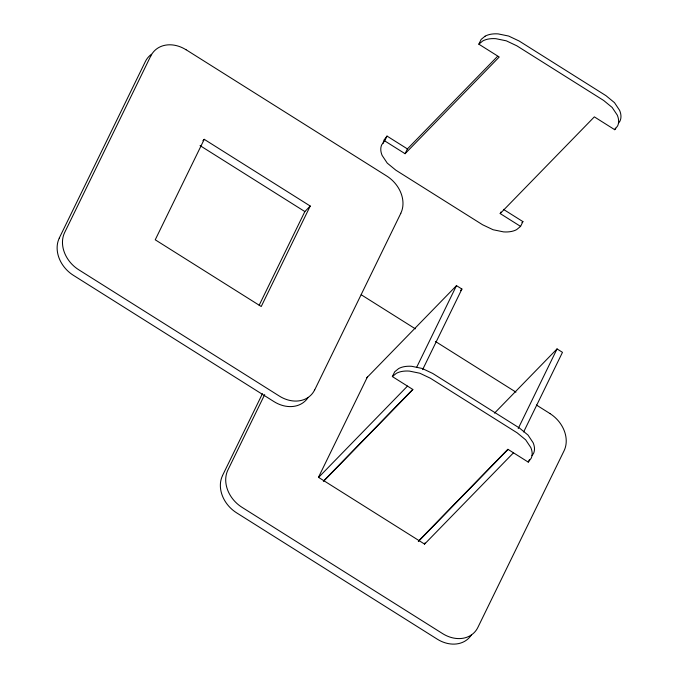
<?xml version="1.0" encoding="UTF-8"?>
<svg xmlns="http://www.w3.org/2000/svg" width="678" height="678" viewBox="0 0 678 678"><rect width="100%" height="100%" fill="white"/><g stroke="black" fill="none" stroke-linecap="round" stroke-linejoin="round"><path stroke-width="1.02" d="M59.266 238.08L145.414 61.444A29.485 23.73 44.2 0 1 151.499 54.257M150.796 55.918L64.639 232.554A29.485 23.73 44.2 0 0 78.741 269.776L279.412 396.113A29.485 23.73 44.2 0 0 314.643 389.901M204.239 139.329L155.237 239.8L261.233 306.507L310.236 206.044L204.239 139.329L202.892 140.71M259.166 305.236L304.854 211.57L310.236 206.044M503.407 209.341L522.916 221.613L520.577 226.401L516.644 229.613A30.586 17.543 26 0 1 503.593 231.893L493.092 229.74L482.567 224.749L395.808 170.153L387.257 163.127L382.138 155.448A30.586 17.543 26 0 1 381.756 144.719L384.689 140.871L387.028 136.092L407.41 148.914L497.508 56.376M222.494 475.6L262.445 393.689M264.7 394.571L227.876 470.074A29.485 23.73 44.2 0 0 241.97 507.297L442.641 633.633A29.485 23.73 44.2 0 0 477.871 627.421L564.062 450.802A29.485 23.73 44.2 0 0 549.968 413.588M384.689 140.871L405.071 153.703L407.41 148.914M405.071 153.703L499.22 57.003L478.838 44.18L481.168 39.392L485.109 36.18M314.677 389.926L400.825 213.282M367.468 376.849L318.465 477.32L424.462 544.027L425.013 542.9M323.923 480.931L412.919 389.519L392.359 376.578L394.698 371.798L398.63 368.586A30.586 17.543 26 0 1 411.682 366.306L422.182 368.459L432.708 373.442L519.467 428.047L528.018 435.064L533.137 442.742A30.586 17.543 26 0 1 533.518 453.472L532.01 455.65M416.733 367.145L456.489 285.633L461.921 289.048L422.631 369.612M520.577 226.401L500.195 213.57L500.974 211.977M500.195 213.57L594.343 116.87L614.726 129.701L615.505 128.108M518.212 428.538L557.045 348.916L562.477 352.34L523.645 431.954M418.479 541.086L507.864 449.277L528.247 462.108L529.416 459.709M618.48 123.243L619.989 121.074A30.586 17.543 26 0 0 619.607 110.344L614.488 102.658L605.937 95.64L519.187 41.036L508.661 36.053L498.152 33.9A30.586 17.543 26 0 0 485.109 36.18M387.028 136.092L384.087 139.939A30.586 17.543 26 0 0 383.18 143.253M478.838 44.18L482.77 40.96A30.586 17.543 26 0 1 495.821 38.68L506.322 40.833L516.848 45.824L603.606 100.429L612.158 107.446L617.277 115.124A30.586 17.543 26 0 1 617.658 125.854L614.726 129.701M366.756 377.799L456.489 285.633M521.992 222.562L522.916 221.613M460.455 290.565L461.921 289.048M392.359 376.578L396.299 373.366A30.586 17.543 26 0 1 409.351 371.086L419.851 373.239L430.377 378.231L517.136 432.827L525.687 439.853L530.806 447.531A30.586 17.543 26 0 1 531.188 458.26L528.247 462.108M318.49 477.507L407.486 386.096M323.355 481.219L412.749 389.409M494.525 413.131L557.045 348.916M418.309 541.553L508.042 449.387M424.479 544.214L513.475 452.811M186.06 49.731L386.748 176.034A29.485 23.73 44.2 0 1 400.8 213.265M200.052 145.609L304.854 211.57M361.213 294.752L415.377 328.847M435.378 341.424L515.941 392.138M536.408 405.012L549.977 413.555M59.291 238.105A29.485 23.73 44.2 0 0 73.36 275.302L274.031 401.639A29.485 23.73 44.2 0 0 308.058 397.554M150.83 55.935A29.485 23.73 44.2 0 1 186.043 49.757M222.528 475.625A29.485 23.73 44.2 0 0 236.588 512.822L437.259 639.159A29.485 23.73 44.2 0 0 471.286 635.074"/></g></svg>
